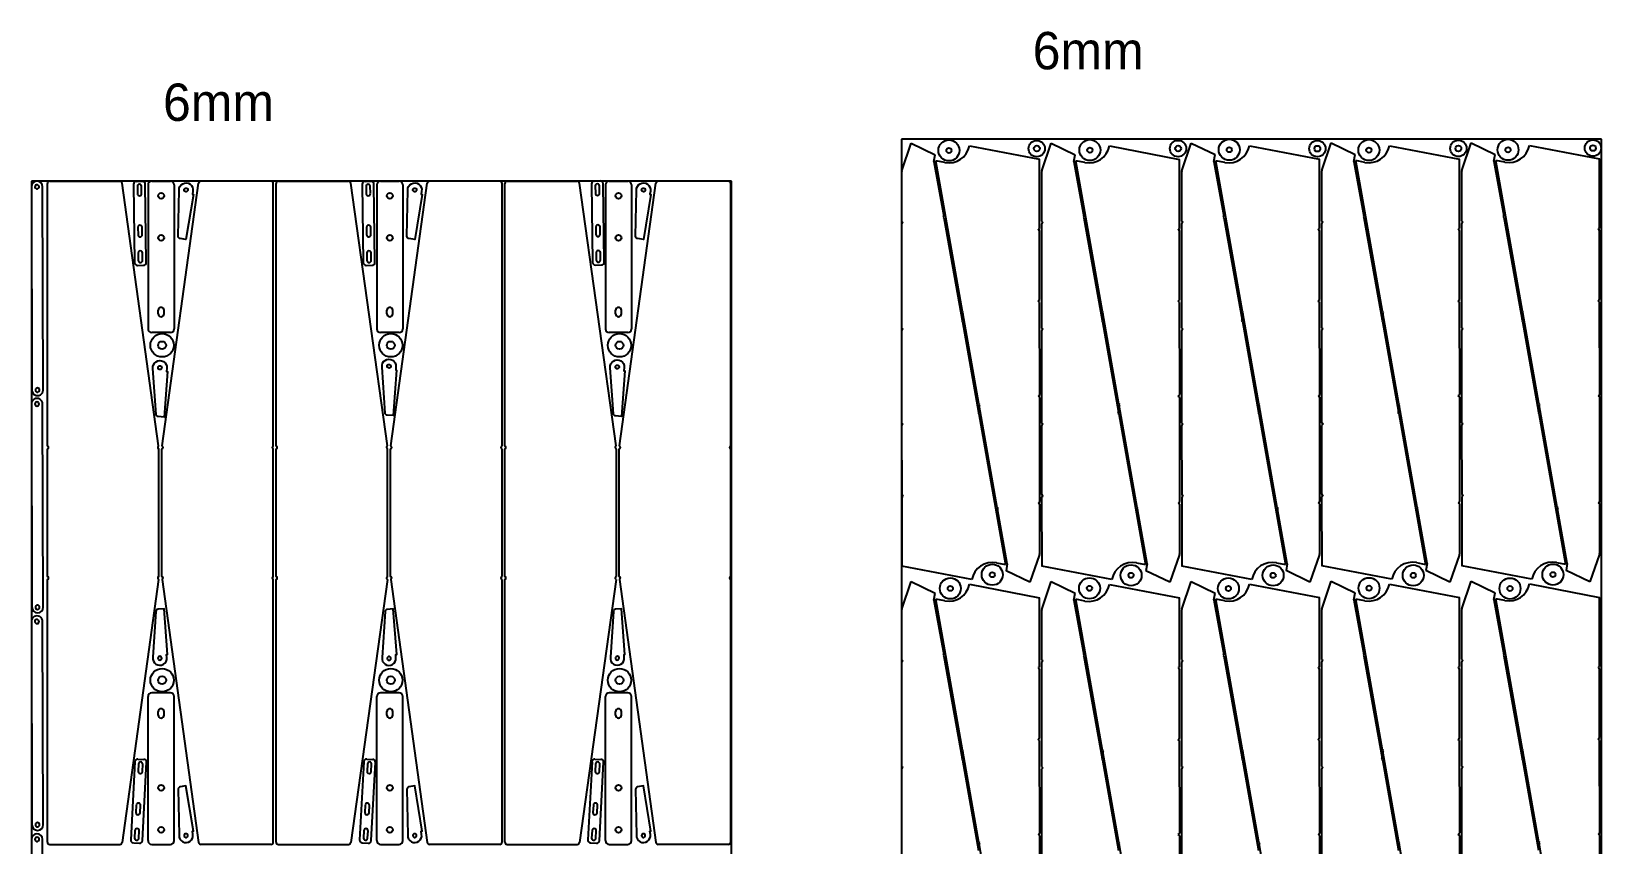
# Model space of a CAD drawing. Header units: millimetres. Extents: x 47861 to 59117, y 10924 to 15324.
# Drawn here: x 53718 to 57082, y 13303 to 15045 of the extents above; entities that cross this region are included whole.
import ezdxf

# ---------------------------------------------------------------- set-up
doc = ezdxf.new("R2010")
doc.units = ezdxf.units.MM
doc.layers.add('ITSOFT_Layer_1', color=61, linetype='Continuous', lineweight=100)
doc.layers.add('SHEET_METAL5', color=7, linetype='Continuous')
doc.layers.add('SHEET_METAL8', color=7, linetype='Continuous')

msp = doc.modelspace()

# ---------------------------------------------------------------- linework, layer by layer
at = {"color": 7}
for p, q in [((57081.8, 14814.3), (55581.8, 14814.3)), ((55581.8, 14814.3), (55581.8, 11014.3)), ((57081.8, 11014.3), (57081.8, 14814.3)), ((53936.6, 14717.7), (53938.8, 14549.7)), ((53942.5, 14723.8), (53955.5, 14724)), ((53944.6, 14713.3), (53944.8, 14697.3)), ((53953.8, 14697.4), (53953.6, 14713.4)), ((53963.8, 14550.1), (53961.6, 14718)), ((54426.5, 14717.8), (54428.7, 14549.8)), ((54432.4, 14723.9), (54445.4, 14724)), ((54434.5, 14713.4), (54434.8, 14697.4)), ((54443.8, 14697.5), (54443.5, 14713.5)), ((54453.7, 14550.1), (54451.5, 14718.1)), ((54917.7, 14718.4), (54919.9, 14550.5)), ((54923.6, 14724.5), (54936.6, 14724.7)), ((54925.7, 14714), (54925.9, 14698)), ((54934.9, 14698.2), (54934.7, 14714.2)), ((54944.9, 14550.8), (54942.7, 14718.8)), ((53945.8, 14625.3), (53946, 14609.3)), ((53955, 14609.4), (53954.8, 14625.4)), ((54435.7, 14625.4), (54435.9, 14609.4)), ((54444.9, 14609.5), (54444.7, 14625.5)), ((54926.9, 14626), (54927.1, 14610.1)), ((54936.1, 14610.2), (54935.9, 14626.2)), ((53946.5, 14570.3), (53946.7, 14554.3)), ((53955.7, 14554.5), (53955.5, 14570.5)), ((54436.4, 14570.4), (54436.6, 14554.4)), ((54445.6, 14554.5), (54445.4, 14570.5)), ((54927.6, 14571.1), (54927.8, 14555.1)), ((54936.8, 14555.2), (54936.6, 14571.2)), ((53944.9, 14543.8), (53957.9, 14544)), ((54434.8, 14543.9), (54447.8, 14544)), ((54926, 14544.5), (54939, 14544.7)), ((53939.4, 13480.6), (53930.4, 13312.9)), ((53945.7, 13486.3), (53958.7, 13485.6)), ((53947.1, 13475.7), (53946.3, 13459.7)), ((53955.3, 13311.5), (53964.4, 13479.3)), ((53955.3, 13459.3), (53956.1, 13475.2)), ((54429.8, 13480.6), (54420.8, 13312.9)), ((54436.2, 13486.3), (54449.1, 13485.6)), ((54437.6, 13475.7), (54436.7, 13459.7)), ((54445.7, 13459.3), (54446.6, 13475.2)), ((54445.8, 13311.5), (54454.8, 13479.3)), ((54918.7, 13480.6), (54909.6, 13312.9)), ((54925, 13486.3), (54938, 13485.6)), ((54926.4, 13475.7), (54925.5, 13459.7)), ((54934.5, 13459.3), (54935.4, 13475.2)), ((54934.6, 13311.5), (54943.6, 13479.3)), ((53942.4, 13387.8), (53941.5, 13371.9)), ((53950.5, 13371.4), (53951.4, 13387.4)), ((54432.9, 13387.8), (54432, 13371.9)), ((54441, 13371.4), (54441.8, 13387.4)), ((54921.7, 13387.8), (54920.8, 13371.9)), ((54929.8, 13371.4), (54930.7, 13387.4)), ((53939.4, 13332.9), (53938.6, 13316.9)), ((53947.6, 13316.5), (53948.4, 13332.4)), ((54429.9, 13332.9), (54429, 13316.9)), ((54438, 13316.5), (54438.9, 13332.4)), ((54918.7, 13332.9), (54917.8, 13316.9)), ((54926.8, 13316.5), (54927.7, 13332.4)), ((53936, 13306.6), (53949, 13305.9)), ((54426.5, 13306.6), (54439.4, 13305.9)), ((54915.3, 13306.6), (54928.3, 13305.9))]:
    msp.add_line(p, q, dxfattribs=at)
at = {"color": 4}
for p, q in [((55582.3, 14746.3), (55602.7, 14805.7)), ((55602.7, 14805.7), (55654.1, 14781)), ((55882.3, 14746.2), (55902.7, 14805.6)), ((55902.7, 14805.6), (55954, 14780.8)), ((56182.2, 14746.5), (56202.6, 14805.9)), ((56202.6, 14805.9), (56254, 14781.1)), ((56482.2, 14746.8), (56502.6, 14806.2)), ((56502.6, 14806.2), (56553.9, 14781.4)), ((56782.1, 14747.1), (56802.5, 14806.4)), ((56802.5, 14806.4), (56853.9, 14781.7)), ((55651.4, 14766.2), (55654.1, 14781)), ((55877.6, 14623.1), (55877.4, 14771.1)), ((55951.3, 14766.1), (55954, 14780.8)), ((56177.5, 14623), (56177.4, 14770.9)), ((56251.3, 14766.4), (56254, 14781.1)), ((56477.5, 14623.3), (56477.3, 14771.2)), ((56551.2, 14766.7), (56553.9, 14781.4)), ((56777.4, 14623.6), (56777.3, 14771.5)), ((56851.2, 14766.9), (56853.9, 14781.7)), ((57077.4, 14623.9), (57077.3, 14771.8)), ((55581.5, 14741.5), (55581.6, 14638.5)), ((55651.4, 14766.2), (55672.2, 14649.1)), ((55674.7, 14764.1), (55655.1, 14767.9)), ((55712.6, 14444.3), (55655.1, 14767.9)), ((55881.5, 14741.3), (55881.6, 14638.3)), ((55951.3, 14766.1), (55972.1, 14648.9)), ((55974.7, 14764), (55955.1, 14767.8)), ((56012.5, 14444.1), (55955.1, 14767.8)), ((56181.4, 14741.6), (56181.5, 14638.6)), ((56251.3, 14766.4), (56272.1, 14649.2)), ((56274.6, 14764.3), (56255, 14768)), ((56312.5, 14444.4), (56255, 14768)), ((56481.4, 14741.9), (56481.5, 14638.9)), ((56551.2, 14766.7), (56572, 14649.5)), ((56574.6, 14764.6), (56555, 14768.3)), ((56612.4, 14444.7), (56555, 14768.3)), ((56781.3, 14742.2), (56781.4, 14639.2)), ((56851.2, 14766.9), (56872, 14649.8)), ((56874.5, 14764.9), (56854.9, 14768.6)), ((56912.4, 14445), (56854.9, 14768.6)), ((55581.6, 14638.5), (55584.6, 14636)), ((55584.6, 14636), (55581.6, 14632.5)), ((55672.2, 14649.1), (55670.9, 14647.4)), ((55670.9, 14647.4), (55672.7, 14646.1)), ((55672.7, 14646.1), (55711.6, 14426.8)), ((55881.6, 14638.3), (55884.5, 14635.8)), ((55884.5, 14635.8), (55881.6, 14632.3)), ((55972.1, 14648.9), (55970.9, 14647.3)), ((55970.9, 14647.3), (55972.6, 14646)), ((55972.6, 14646), (56011.6, 14426.6)), ((56181.5, 14638.6), (56184.5, 14636.1)), ((56184.5, 14636.1), (56181.5, 14632.6)), ((56272.1, 14649.2), (56270.8, 14647.5)), ((56270.8, 14647.5), (56272.6, 14646.3)), ((56272.6, 14646.3), (56311.5, 14426.9)), ((56481.5, 14638.9), (56484.4, 14636.4)), ((56484.4, 14636.4), (56481.5, 14632.9)), ((56572, 14649.5), (56570.8, 14647.8)), ((56570.8, 14647.8), (56572.5, 14646.6)), ((56572.5, 14646.6), (56611.5, 14427.2)), ((56781.4, 14639.2), (56784.4, 14636.7)), ((56784.4, 14636.7), (56781.4, 14633.2)), ((56872, 14649.8), (56870.8, 14648.1)), ((56870.8, 14648.1), (56872.5, 14646.8)), ((56872.5, 14646.8), (56911.4, 14427.5)), ((55581.6, 14632.5), (55581.8, 14409.6)), ((55875.2, 14621.9), (55877.6, 14623.1)), ((55877.6, 14617.1), (55875.2, 14621.9)), ((55877.7, 14470.6), (55877.6, 14617.1)), ((55881.6, 14632.3), (55881.8, 14409.5)), ((56175.1, 14621.8), (56177.5, 14623)), ((56177.5, 14617), (56175.1, 14621.8)), ((56177.7, 14470.4), (56177.5, 14617)), ((56181.5, 14632.6), (56181.7, 14409.8)), ((56475.1, 14622), (56477.5, 14623.3)), ((56477.5, 14617.3), (56475.1, 14622)), ((56477.6, 14470.7), (56477.5, 14617.3)), ((56481.5, 14632.9), (56481.7, 14410.1)), ((56775, 14622.3), (56777.4, 14623.6)), ((56777.5, 14617.6), (56775, 14622.3)), ((56777.6, 14471), (56777.5, 14617.6)), ((56781.4, 14633.2), (56781.7, 14410.3)), ((57075, 14622.6), (57077.4, 14623.9)), ((57077.4, 14617.9), (57075, 14622.6)), ((57077.5, 14471.3), (57077.4, 14617.9)), ((55874.8, 14467.1), (55877.7, 14470.6)), ((55877.7, 14464.6), (55874.8, 14467.1)), ((56174.7, 14466.9), (56177.7, 14470.4)), ((56177.7, 14464.4), (56174.7, 14466.9)), ((56474.7, 14467.2), (56477.6, 14470.7)), ((56477.6, 14464.7), (56474.7, 14467.2)), ((56774.6, 14467.5), (56777.6, 14471)), ((56777.6, 14465), (56774.6, 14467.5)), ((57074.6, 14467.8), (57077.5, 14471.3)), ((57077.6, 14465.3), (57074.6, 14467.8)), ((55714.3, 14443), (55712.6, 14444.3)), ((55713.1, 14441.3), (55714.3, 14443)), ((55747.6, 14246.9), (55713.1, 14441.3)), ((55877.9, 14267.1), (55877.7, 14464.6)), ((56014.3, 14442.9), (56012.5, 14444.1)), ((56013.1, 14441.2), (56014.3, 14442.9)), ((56047.6, 14246.8), (56013.1, 14441.2)), ((56177.9, 14267), (56177.7, 14464.4)), ((56314.2, 14443.2), (56312.5, 14444.4)), ((56313, 14441.5), (56314.2, 14443.2)), ((56347.5, 14247.1), (56313, 14441.5)), ((56477.8, 14267.3), (56477.6, 14464.7)), ((56614.2, 14443.5), (56612.4, 14444.7)), ((56613, 14441.8), (56614.2, 14443.5)), ((56647.5, 14247.4), (56613, 14441.8)), ((56777.8, 14267.6), (56777.6, 14465)), ((56914.1, 14443.8), (56912.4, 14445)), ((56912.9, 14442.1), (56914.1, 14443.8)), ((56947.4, 14247.7), (56912.9, 14442.1)), ((57077.7, 14267.9), (57077.6, 14465.3)), ((55581.8, 14409.6), (55584.8, 14407.1)), ((55584.8, 14407.1), (55581.8, 14403.6)), ((55581.8, 14403.6), (55582, 14206.2)), ((55711.6, 14426.8), (55710.4, 14425.1)), ((55710.4, 14425.1), (55712.2, 14423.8)), ((55712.2, 14423.8), (55746.7, 14229.4)), ((55881.8, 14409.5), (55884.7, 14407)), ((55884.7, 14407), (55881.8, 14403.5)), ((55881.8, 14403.5), (55882, 14206.1)), ((56011.6, 14426.6), (56010.4, 14424.9)), ((56010.4, 14424.9), (56012.1, 14423.7)), ((56012.1, 14423.7), (56046.6, 14229.3)), ((56181.7, 14409.8), (56184.7, 14407.3)), ((56184.7, 14407.3), (56181.7, 14403.8)), ((56181.7, 14403.8), (56181.9, 14206.3)), ((56311.5, 14426.9), (56310.3, 14425.2)), ((56310.3, 14425.2), (56312.1, 14424)), ((56312.1, 14424), (56346.6, 14229.6)), ((56481.7, 14410.1), (56484.7, 14407.6)), ((56484.7, 14407.6), (56481.7, 14404.1)), ((56481.7, 14404.1), (56481.9, 14206.6)), ((56611.5, 14427.2), (56610.3, 14425.5)), ((56610.3, 14425.5), (56612, 14424.3)), ((56612, 14424.3), (56646.5, 14229.9)), ((56781.7, 14410.3), (56784.6, 14407.9)), ((56784.6, 14407.9), (56781.7, 14404.3)), ((56781.7, 14404.3), (56781.8, 14206.9)), ((56911.4, 14427.5), (56910.2, 14425.8)), ((56910.2, 14425.8), (56912, 14424.5)), ((56912, 14424.5), (56946.5, 14230.2)), ((55875, 14263.6), (55877.9, 14267.1)), ((56174.9, 14263.5), (56177.9, 14267)), ((56474.9, 14263.8), (56477.8, 14267.3)), ((56774.8, 14264.1), (56777.8, 14267.6)), ((56777.8, 14261.6), (56774.8, 14264.1)), ((57074.8, 14264.4), (57077.7, 14267.9)), ((57077.7, 14261.9), (57074.8, 14264.4)), ((55749.4, 14245.7), (55747.6, 14246.9)), ((55748.1, 14244), (55749.4, 14245.7)), ((55787.1, 14024.6), (55748.1, 14244)), ((55877.9, 14261.1), (55875, 14263.6)), ((55878.1, 14038.3), (55877.9, 14261.1)), ((56049.3, 14245.5), (56047.6, 14246.8)), ((56048.1, 14243.8), (56049.3, 14245.5)), ((56087, 14024.5), (56048.1, 14243.8)), ((56177.9, 14261), (56174.9, 14263.5)), ((56178.1, 14038.1), (56177.9, 14261)), ((56349.3, 14245.8), (56347.5, 14247.1)), ((56348, 14244.1), (56349.3, 14245.8)), ((56387, 14024.8), (56348, 14244.1)), ((56477.8, 14261.3), (56474.9, 14263.8)), ((56478.1, 14038.4), (56477.8, 14261.3)), ((56649.2, 14246.1), (56647.5, 14247.4)), ((56648, 14244.4), (56649.2, 14246.1)), ((56686.9, 14025.1), (56648, 14244.4)), ((56778, 14038.7), (56777.8, 14261.6)), ((56949.2, 14246.4), (56947.4, 14247.7)), ((56948, 14244.7), (56949.2, 14246.4)), ((56986.9, 14025.4), (56948, 14244.7)), ((57078, 14039), (57077.7, 14261.9)), ((55582, 14206.2), (55585, 14203.7)), ((55585, 14203.7), (55582, 14200.2)), ((55582, 14200.2), (55582.2, 14053.6)), ((55746.7, 14229.4), (55745.4, 14227.7)), ((55745.4, 14227.7), (55747.2, 14226.5)), ((55747.2, 14226.5), (55804.7, 13902.9)), ((55882, 14206.1), (55884.9, 14203.6)), ((55884.9, 14203.6), (55882, 14200.1)), ((55882, 14200.1), (55882.1, 14053.5)), ((56046.6, 14229.3), (56045.4, 14227.6)), ((56045.4, 14227.6), (56047.1, 14226.3)), ((56047.1, 14226.3), (56104.6, 13902.7)), ((56181.9, 14206.3), (56184.9, 14203.9)), ((56184.9, 14203.9), (56181.9, 14200.3)), ((56181.9, 14200.3), (56182.1, 14053.8)), ((56346.6, 14229.6), (56345.4, 14227.9)), ((56345.4, 14227.9), (56347.1, 14226.6)), ((56347.1, 14226.6), (56404.6, 13903)), ((56481.9, 14206.6), (56484.9, 14204.1)), ((56484.9, 14204.1), (56481.9, 14200.6)), ((56481.9, 14200.6), (56482, 14054.1)), ((56646.5, 14229.9), (56645.3, 14228.2)), ((56645.3, 14228.2), (56647.1, 14226.9)), ((56647.1, 14226.9), (56704.5, 13903.3)), ((56781.8, 14206.9), (56784.8, 14204.4)), ((56784.8, 14204.4), (56781.9, 14200.9)), ((56781.9, 14200.9), (56782, 14054.4)), ((56946.5, 14230.2), (56945.3, 14228.5)), ((56945.3, 14228.5), (56947, 14227.2)), ((56947, 14227.2), (57004.5, 13903.6)), ((55582.2, 14053.6), (55584.6, 14048.9)), ((55584.6, 14048.9), (55582.2, 14047.6)), ((55582.2, 14047.6), (55582.3, 13899.7)), ((55875.2, 14034.8), (55878.1, 14038.3)), ((55878.2, 14032.3), (55875.2, 14034.8)), ((55878.3, 13929.3), (55878.2, 14032.3)), ((55882.1, 14053.5), (55884.6, 14048.7)), ((55884.6, 14048.7), (55882.1, 14047.5)), ((55882.1, 14047.5), (55882.3, 13899.5)), ((56175.1, 14034.6), (56178.1, 14038.1)), ((56178.1, 14032.1), (56175.1, 14034.6)), ((56178.2, 13929.2), (56178.1, 14032.1)), ((56182.1, 14053.8), (56184.5, 14049)), ((56184.5, 14049), (56182.1, 14047.8)), ((56182.1, 14047.8), (56182.2, 13899.8)), ((56475.1, 14034.9), (56478.1, 14038.4)), ((56478.1, 14032.4), (56475.1, 14034.9)), ((56478.2, 13929.4), (56478.1, 14032.4)), ((56482, 14054.1), (56484.5, 14049.3)), ((56484.5, 14049.3), (56482, 14048.1)), ((56482, 14048.1), (56482.2, 13900.1)), ((56775.1, 14035.2), (56778, 14038.7)), ((56778, 14032.7), (56775.1, 14035.2)), ((56778.1, 13929.7), (56778, 14032.7)), ((56782, 14054.4), (56784.4, 14049.6)), ((56784.4, 14049.6), (56782, 14048.4)), ((56782, 14048.4), (56782.1, 13900.4)), ((57075, 14035.5), (57078, 14039)), ((57078, 14033), (57075, 14035.5)), ((57078.1, 13930), (57078, 14033)), ((55788.8, 14023.4), (55787.1, 14024.6)), ((55787.6, 14021.7), (55788.8, 14023.4)), ((55808.4, 13904.5), (55787.6, 14021.7)), ((56088.8, 14023.2), (56087, 14024.5)), ((56087.6, 14021.5), (56088.8, 14023.2)), ((56108.4, 13904.4), (56087.6, 14021.5)), ((56388.7, 14023.5), (56387, 14024.8)), ((56387.5, 14021.8), (56388.7, 14023.5)), ((56408.3, 13904.7), (56387.5, 14021.8)), ((56688.7, 14023.8), (56686.9, 14025.1)), ((56687.5, 14022.1), (56688.7, 14023.8)), ((56708.3, 13905), (56687.5, 14022.1)), ((56988.6, 14024.1), (56986.9, 14025.4)), ((56987.4, 14022.4), (56988.6, 14024.1)), ((57008.2, 13905.3), (56987.4, 14022.4)), ((55785.1, 13906.6), (55804.7, 13902.9)), ((55808.4, 13904.5), (55805.7, 13889.8)), ((55877.4, 13924.4), (55857.1, 13865)), ((56085, 13906.5), (56104.6, 13902.7)), ((56108.4, 13904.4), (56105.6, 13889.6)), ((56177.4, 13924.3), (56157, 13864.9)), ((56385, 13906.8), (56404.6, 13903)), ((56408.3, 13904.7), (56405.6, 13889.9)), ((56477.3, 13924.6), (56457, 13865.2)), ((56684.9, 13907), (56704.5, 13903.3)), ((56708.3, 13905), (56705.5, 13890.2)), ((56777.3, 13924.8), (56756.9, 13865.5)), ((56984.9, 13907.3), (57004.5, 13903.6)), ((57008.2, 13905.3), (57005.5, 13890.5)), ((57077.3, 13925.1), (57056.9, 13865.8)), ((55582.3, 13807.1), (55602.7, 13866.5)), ((55602.7, 13866.5), (55654.1, 13841.8)), ((55857.1, 13865), (55805.7, 13889.8)), ((55882.3, 13807), (55902.7, 13866.4)), ((55902.7, 13866.4), (55954, 13841.6)), ((56157, 13864.9), (56105.6, 13889.6)), ((56182.2, 13807.3), (56202.6, 13866.7)), ((56202.6, 13866.7), (56254, 13841.9)), ((56457, 13865.2), (56405.6, 13889.9)), ((56482.2, 13807.6), (56502.6, 13867)), ((56502.6, 13867), (56553.9, 13842.2)), ((56756.9, 13865.5), (56705.5, 13890.2)), ((56782.1, 13807.9), (56802.5, 13867.3)), ((56802.5, 13867.3), (56853.9, 13842.5)), ((57056.9, 13865.8), (57005.5, 13890.5)), ((55651.4, 13827), (55654.1, 13841.8)), ((55651.4, 13827), (55672.2, 13709.9)), ((55674.7, 13825), (55655.1, 13828.7)), ((55712.6, 13505.1), (55655.1, 13828.7)), ((55877.6, 13683.9), (55877.4, 13831.9)), ((55951.3, 13826.9), (55954, 13841.6)), ((55951.3, 13826.9), (55972.1, 13709.7)), ((55974.7, 13824.8), (55955.1, 13828.6)), ((56012.5, 13504.9), (55955.1, 13828.6)), ((56177.5, 13683.8), (56177.4, 13831.7)), ((56251.3, 13827.2), (56254, 13841.9)), ((56251.3, 13827.2), (56272.1, 13710)), ((56274.6, 13825.1), (56255, 13828.9)), ((56312.5, 13505.2), (56255, 13828.9)), ((56477.5, 13684.1), (56477.3, 13832)), ((56551.2, 13827.5), (56553.9, 13842.2)), ((56551.2, 13827.5), (56572, 13710.3)), ((56574.6, 13825.4), (56555, 13829.1)), ((56612.4, 13505.5), (56555, 13829.1)), ((56777.4, 13684.4), (56777.3, 13832.3)), ((56851.2, 13827.8), (56853.9, 13842.5)), ((56851.2, 13827.8), (56872, 13710.6)), ((56874.5, 13825.7), (56854.9, 13829.4)), ((56912.4, 13505.8), (56854.9, 13829.4)), ((57077.4, 13684.7), (57077.3, 13832.6)), ((55581.5, 13802.3), (55581.6, 13699.3)), ((55881.5, 13802.1), (55881.6, 13699.1)), ((56181.4, 13802.4), (56181.5, 13699.4)), ((56481.4, 13802.7), (56481.5, 13699.7)), ((56781.3, 13803), (56781.4, 13700)), ((55581.6, 13699.3), (55584.6, 13696.8)), ((55584.6, 13696.8), (55581.6, 13693.3)), ((55581.6, 13693.3), (55581.8, 13470.4)), ((55672.2, 13709.9), (55670.9, 13708.2)), ((55670.9, 13708.2), (55672.7, 13706.9)), ((55672.7, 13706.9), (55711.6, 13487.6)), ((55881.6, 13699.1), (55884.5, 13696.6)), ((55884.5, 13696.6), (55881.6, 13693.1)), ((55881.6, 13693.1), (55881.8, 13470.3)), ((55972.1, 13709.7), (55970.9, 13708.1)), ((55970.9, 13708.1), (55972.6, 13706.8)), ((55972.6, 13706.8), (56011.6, 13487.4)), ((56181.5, 13699.4), (56184.5, 13696.9)), ((56184.5, 13696.9), (56181.5, 13693.4)), ((56181.5, 13693.4), (56181.7, 13470.6)), ((56272.1, 13710), (56270.8, 13708.3)), ((56270.8, 13708.3), (56272.6, 13707.1)), ((56272.6, 13707.1), (56311.5, 13487.7)), ((56481.5, 13699.7), (56484.4, 13697.2)), ((56484.4, 13697.2), (56481.5, 13693.7)), ((56481.5, 13693.7), (56481.7, 13470.9)), ((56572, 13710.3), (56570.8, 13708.6)), ((56570.8, 13708.6), (56572.5, 13707.4)), ((56572.5, 13707.4), (56611.5, 13488)), ((56781.4, 13700), (56784.4, 13697.5)), ((56784.4, 13697.5), (56781.4, 13694)), ((56781.4, 13694), (56781.7, 13471.1)), ((56872, 13710.6), (56870.8, 13708.9)), ((56870.8, 13708.9), (56872.5, 13707.6)), ((56872.5, 13707.6), (56911.4, 13488.3)), ((55875.2, 13682.7), (55877.6, 13683.9)), ((55877.6, 13677.9), (55875.2, 13682.7)), ((55877.7, 13531.4), (55877.6, 13677.9)), ((56175.1, 13682.6), (56177.5, 13683.8)), ((56177.5, 13677.8), (56175.1, 13682.6)), ((56177.7, 13531.2), (56177.5, 13677.8)), ((56475.1, 13682.9), (56477.5, 13684.1)), ((56477.5, 13678.1), (56475.1, 13682.9)), ((56477.6, 13531.5), (56477.5, 13678.1)), ((56775, 13683.1), (56777.4, 13684.4)), ((56777.5, 13678.4), (56775, 13683.1)), ((56777.6, 13531.8), (56777.5, 13678.4)), ((57075, 13683.4), (57077.4, 13684.7)), ((57077.4, 13678.7), (57075, 13683.4)), ((57077.5, 13532.1), (57077.4, 13678.7)), ((55874.8, 13527.9), (55877.7, 13531.4)), ((55877.7, 13525.4), (55874.8, 13527.9)), ((55877.9, 13327.9), (55877.7, 13525.4)), ((56174.7, 13527.7), (56177.7, 13531.2)), ((56177.7, 13525.2), (56174.7, 13527.7)), ((56177.9, 13327.8), (56177.7, 13525.2)), ((56474.7, 13528), (56477.6, 13531.5)), ((56477.6, 13525.5), (56474.7, 13528)), ((56477.8, 13328.1), (56477.6, 13525.5)), ((56774.6, 13528.3), (56777.6, 13531.8)), ((56777.6, 13525.8), (56774.6, 13528.3)), ((56777.8, 13328.4), (56777.6, 13525.8)), ((57074.6, 13528.6), (57077.5, 13532.1)), ((57077.6, 13526.1), (57074.6, 13528.6)), ((57077.7, 13328.7), (57077.6, 13526.1)), ((55714.3, 13503.8), (55712.6, 13505.1)), ((55713.1, 13502.1), (55714.3, 13503.8)), ((55747.6, 13307.7), (55713.1, 13502.1)), ((56014.3, 13503.7), (56012.5, 13504.9)), ((56013.1, 13502), (56014.3, 13503.7)), ((56047.6, 13307.6), (56013.1, 13502)), ((56314.2, 13504), (56312.5, 13505.2)), ((56313, 13502.3), (56314.2, 13504)), ((56347.5, 13307.9), (56313, 13502.3)), ((56614.2, 13504.3), (56612.4, 13505.5)), ((56613, 13502.6), (56614.2, 13504.3)), ((56647.5, 13308.2), (56613, 13502.6)), ((56914.1, 13504.6), (56912.4, 13505.8)), ((56912.9, 13502.9), (56914.1, 13504.6)), ((56947.4, 13308.5), (56912.9, 13502.9)), ((55581.8, 13470.4), (55584.8, 13467.9)), ((55584.8, 13467.9), (55581.8, 13464.4)), ((55581.8, 13464.4), (55582, 13267)), ((55711.6, 13487.6), (55710.4, 13485.9)), ((55710.4, 13485.9), (55712.2, 13484.6)), ((55712.2, 13484.6), (55746.7, 13290.2)), ((55881.8, 13470.3), (55884.7, 13467.8)), ((55884.7, 13467.8), (55881.8, 13464.3)), ((55881.8, 13464.3), (55882, 13266.9)), ((56011.6, 13487.4), (56010.4, 13485.7)), ((56010.4, 13485.7), (56012.1, 13484.5)), ((56012.1, 13484.5), (56046.6, 13290.1)), ((56181.7, 13470.6), (56184.7, 13468.1)), ((56184.7, 13468.1), (56181.7, 13464.6)), ((56181.7, 13464.6), (56181.9, 13267.1)), ((56311.5, 13487.7), (56310.3, 13486)), ((56310.3, 13486), (56312.1, 13484.8)), ((56312.1, 13484.8), (56346.6, 13290.4)), ((56481.7, 13470.9), (56484.7, 13468.4)), ((56484.7, 13468.4), (56481.7, 13464.9)), ((56481.7, 13464.9), (56481.9, 13267.4)), ((56611.5, 13488), (56610.3, 13486.3)), ((56610.3, 13486.3), (56612, 13485.1)), ((56612, 13485.1), (56646.5, 13290.7)), ((56781.7, 13471.1), (56784.6, 13468.7)), ((56784.6, 13468.7), (56781.7, 13465.1)), ((56781.7, 13465.1), (56781.8, 13267.7)), ((56911.4, 13488.3), (56910.2, 13486.6)), ((56910.2, 13486.6), (56912, 13485.3)), ((56912, 13485.3), (56946.5, 13291)), ((55875, 13324.4), (55877.9, 13327.9)), ((55877.9, 13321.9), (55875, 13324.4)), ((56174.9, 13324.3), (56177.9, 13327.8)), ((56177.9, 13321.8), (56174.9, 13324.3)), ((56474.9, 13324.6), (56477.8, 13328.1)), ((56477.8, 13322.1), (56474.9, 13324.6)), ((56478.1, 13099.2), (56477.8, 13322.1)), ((56774.8, 13324.9), (56777.8, 13328.4)), ((56777.8, 13322.4), (56774.8, 13324.9)), ((56778, 13099.5), (56777.8, 13322.4)), ((57074.8, 13325.2), (57077.7, 13328.7)), ((57077.7, 13322.7), (57074.8, 13325.2)), ((57078, 13099.8), (57077.7, 13322.7)), ((55749.4, 13306.5), (55747.6, 13307.7)), ((55748.1, 13304.8), (55749.4, 13306.5)), ((55787.1, 13085.4), (55748.1, 13304.8)), ((55878.1, 13099.1), (55877.9, 13321.9)), ((56049.3, 13306.3), (56047.6, 13307.6)), ((56048.1, 13304.6), (56049.3, 13306.3)), ((56087, 13085.3), (56048.1, 13304.6)), ((56178.1, 13099), (56177.9, 13321.8)), ((56349.3, 13306.6), (56347.5, 13307.9)), ((56348, 13304.9), (56349.3, 13306.6)), ((56387, 13085.6), (56348, 13304.9)), ((56649.2, 13306.9), (56647.5, 13308.2)), ((56648, 13305.2), (56649.2, 13306.9)), ((56686.9, 13085.9), (56648, 13305.2)), ((56949.2, 13307.2), (56947.4, 13308.5)), ((56948, 13305.5), (56949.2, 13307.2)), ((56986.9, 13086.2), (56948, 13305.5))]:
    msp.add_line(p, q, dxfattribs=at)
for p, q in [((55727.4, 14799.9), (55877.4, 14771.1)), ((56027.3, 14799.7), (56177.4, 14770.9)), ((56327.3, 14800), (56477.3, 14771.2)), ((56627.2, 14800.3), (56777.3, 14771.5)), ((56927.2, 14800.6), (57077.3, 14771.8)), ((54023.4, 14716.2), (54023.4, 14407.8)), ((54513.4, 14716.2), (54513.4, 14407.8)), ((55003.4, 14716.2), (55003.4, 14407.8)), ((54015.4, 14399.8), (53975.5, 14399.8)), ((54505.4, 14399.8), (54465.5, 14399.8)), ((54995.4, 14399.8), (54955.5, 14399.8)), ((55732.4, 13870.9), (55582.3, 13899.7)), ((56032.4, 13870.7), (55882.3, 13899.5)), ((56332.3, 13871), (56182.2, 13899.8)), ((56632.3, 13871.3), (56482.2, 13900.1)), ((56932.2, 13871.6), (56782.1, 13900.4)), ((55727.4, 13860.7), (55877.4, 13831.9)), ((56027.3, 13860.5), (56177.4, 13831.7)), ((56327.3, 13860.8), (56477.3, 13832)), ((56627.2, 13861.1), (56777.3, 13832.3)), ((56927.2, 13861.4), (57077.3, 13832.6)), ((54015.4, 13628), (53975.5, 13628)), ((54505.4, 13628), (54465.5, 13628)), ((54995.4, 13628), (54955.5, 13628)), ((54023.4, 13311.5), (54023.4, 13620)), ((54513.4, 13311.5), (54513.4, 13620)), ((55003.4, 13311.5), (55003.4, 13620))]:
    msp.add_line(p, q)
at = {"color": 2}
for p, q in [((55217.9, 14724.3), (53717.9, 14724.3)), ((53717.9, 14724.3), (53717.9, 10924.3)), ((55217.9, 10924.3), (55217.9, 14724.3))]:
    msp.add_line(p, q, dxfattribs=at)
at = {"color": 6}
for p, q in [((53989.2, 14440.2), (53989.2, 14447.7)), ((54001.7, 14440.2), (54001.7, 14447.7)), ((54479.2, 14440.2), (54479.2, 14447.7)), ((54491.7, 14440.2), (54491.7, 14447.7)), ((54969.2, 14440.2), (54969.2, 14447.7)), ((54981.7, 14440.2), (54981.7, 14447.7)), ((53989.2, 13580.3), (53989.2, 13587.8)), ((54001.7, 13580.3), (54001.7, 13587.8)), ((54479.2, 13580.3), (54479.2, 13587.8)), ((54491.7, 13580.3), (54491.7, 13587.8)), ((54969.2, 13580.3), (54969.2, 13587.8)), ((54981.7, 13580.3), (54981.7, 13587.8))]:
    msp.add_line(p, q, dxfattribs=at)
at = {"color": 7}
for centre, radius in [((55683.4, 14790.1), 22.5), ((55871.6, 14794.1), 17.5), ((55985.4, 14790.8), 22.5), ((56174.4, 14794.2), 17.5), ((56284, 14791.6), 22.5), ((56472.8, 14793.9), 17.5), ((56583.2, 14790.8), 22.5), ((56774.9, 14794.4), 17.5), ((56881.3, 14791.5), 22.5), ((57063.3, 14795.2), 17.5), ((55683.4, 14790.1), 5.5), ((55871.6, 14794.1), 6.25), ((55985.4, 14790.8), 5.5), ((56174.4, 14794.2), 6.25), ((56284, 14791.6), 5.5), ((56472.8, 14793.9), 6.25), ((56583.2, 14790.8), 5.5), ((56774.9, 14794.4), 6.25), ((56881.3, 14791.5), 5.5), ((57063.3, 14795.2), 6.25), ((55776.3, 13881.2), 22.5), ((56073.7, 13879.9), 22.5), ((56378, 13879.8), 22.5), ((56678.2, 13879.8), 22.5), ((56977.5, 13881.4), 22.5), ((55686.4, 13851.8), 22.5), ((55776.3, 13881.2), 5.5), ((55984.6, 13852), 22.5), ((56073.7, 13879.9), 5.5), ((56282.2, 13851.7), 22.5), ((56378, 13879.8), 5.5), ((56583.5, 13852.3), 22.5), ((56678.2, 13879.8), 5.5), ((56885.5, 13851.6), 22.5), ((56977.5, 13881.4), 5.5), ((55686.4, 13851.8), 5.5), ((55984.6, 13852), 5.5), ((56282.2, 13851.7), 5.5), ((56583.5, 13852.3), 5.5), ((56885.5, 13851.6), 5.5)]:
    msp.add_circle(centre, radius, dxfattribs=at)
for centre in [(53995.5, 14692.9), (54485.5, 14692.9), (54975.5, 14692.9), (53995.5, 14602.9), (54485.5, 14602.9), (54975.5, 14602.9), (53995.5, 13424.8), (54485.5, 13424.8), (54975.5, 13424.8), (53995.5, 13334.8), (54485.5, 13334.8), (54975.5, 13334.8)]:
    msp.add_circle(centre, 6.3)
at = {"color": 3}
for centre, radius in [((53997.6, 14372.6), 25), ((53997.6, 14372.6), 8.5), ((54487.6, 14372.6), 25), ((54487.6, 14372.6), 8.5), ((54977.6, 14372.6), 25), ((54977.6, 14372.6), 8.5), ((53997.6, 13655.2), 25), ((53997.6, 13655.2), 8.5), ((54487.6, 13655.2), 25), ((54487.6, 13655.2), 8.5), ((54977.6, 13655.2), 25), ((54977.6, 13655.2), 8.5)]:
    msp.add_circle(centre, radius, dxfattribs=at)
at = {"color": 4}
for centre, radius, start, end in [((55683.2, 14808.3), 45, 259.146, 349.1368), ((55983.1, 14808.2), 45, 259.146, 349.1368), ((56283.1, 14808.5), 45, 259.146, 349.1368), ((56583, 14808.8), 45, 259.146, 349.1368), ((56883, 14809.1), 45, 259.146, 349.1368), ((55596.5, 14741.5), 15, 161.0553, 180.0553), ((55896.5, 14741.3), 15, 161.0553, 180.0553), ((56196.4, 14741.6), 15, 161.0553, 180.0553), ((56496.4, 14741.9), 15, 161.0553, 180.0553), ((56796.3, 14742.2), 15, 161.0553, 180.0553), ((55863.3, 13929.3), 15, 341.0553, 0.0553), ((56163.2, 13929.1), 15, 341.0553, 0.0553), ((56463.2, 13929.4), 15, 341.0553, 0.0553), ((56763.1, 13929.7), 15, 341.0553, 0.0553), ((57063.1, 13930), 15, 341.0553, 0.0553), ((55776.6, 13862.4), 45, 79.146, 169.1368), ((56076.6, 13862.3), 45, 79.146, 169.1368), ((56376.5, 13862.6), 45, 79.146, 169.1368), ((56676.5, 13862.8), 45, 79.146, 169.1368), ((56976.4, 13863.1), 45, 79.146, 169.1368), ((55683.2, 13869.2), 45, 259.146, 349.1368), ((55983.1, 13869), 45, 259.146, 349.1368), ((56283.1, 13869.3), 45, 259.146, 349.1368), ((56583, 13869.6), 45, 259.146, 349.1368), ((56883, 13869.9), 45, 259.146, 349.1368), ((55596.5, 13802.3), 15, 161.0553, 180.0553), ((55896.5, 13802.1), 15, 161.0553, 180.0553), ((56196.4, 13802.4), 15, 161.0553, 180.0553), ((56496.4, 13802.7), 15, 161.0553, 180.0553), ((56796.3, 13803), 15, 161.0553, 180.0553)]:
    msp.add_arc(centre, radius, start, end, dxfattribs=at)
at = {"color": 7}
for centre, radius, start, end in [((53942.6, 14717.8), 6, 90.756, 180.756), ((53949.1, 14713.4), 4.5, 0.756, 180.756), ((53955.6, 14718), 6, 0.756, 90.756), ((54432.5, 14717.9), 6, 90.756, 180.756), ((54439, 14713.4), 4.5, 0.756, 180.756), ((54445.5, 14718), 6, 0.756, 90.756), ((54923.7, 14718.5), 6, 90.756, 180.756), ((54930.2, 14714.1), 4.5, 0.756, 180.756), ((54936.7, 14718.7), 6, 0.756, 90.756), ((53949.3, 14697.4), 4.5, 180.756, 0.756), ((54439.3, 14697.4), 4.5, 180.756, 0.756), ((54930.4, 14698.1), 4.5, 180.756, 0.756), ((53950.3, 14625.4), 4.5, 0.756, 180.756), ((53950.5, 14609.4), 4.5, 180.756, 0.756), ((54440.2, 14625.4), 4.5, 0.756, 180.756), ((54440.4, 14609.5), 4.5, 180.756, 0.756), ((54931.4, 14626.1), 4.5, 0.756, 180.756), ((54931.6, 14610.1), 4.5, 180.756, 0.756), ((53951, 14570.4), 4.5, 0.756, 180.756), ((54440.9, 14570.5), 4.5, 0.756, 180.756), ((54932.1, 14571.1), 4.5, 0.756, 180.756), ((53944.8, 14549.8), 6, 180.756, 270.756), ((53951.2, 14554.4), 4.5, 180.756, 0.756), ((53957.8, 14550), 6, 270.756, 0.756), ((54434.7, 14549.9), 6, 180.756, 270.756), ((54441.1, 14554.5), 4.5, 180.756, 0.756), ((54447.7, 14550), 6, 270.756, 0.756), ((54925.9, 14550.5), 6, 180.756, 270.756), ((54932.3, 14555.1), 4.5, 180.756, 0.756), ((54938.9, 14550.7), 6, 270.756, 0.756), ((53945.4, 13480.3), 6, 86.9141, 176.9141), ((53950.8, 13459.5), 4.5, 176.9141, 356.9141), ((53951.6, 13475.5), 4.5, 356.9141, 176.9141), ((53958.4, 13479.6), 6, 356.9141, 86.9141), ((54435.8, 13480.3), 6, 86.9141, 176.9141), ((54441.2, 13459.5), 4.5, 176.9141, 356.9141), ((54442.1, 13475.5), 4.5, 356.9141, 176.9141), ((54448.8, 13479.6), 6, 356.9141, 86.9141), ((54924.6, 13480.3), 6, 86.9141, 176.9141), ((54930, 13459.5), 4.5, 176.9141, 356.9141), ((54930.9, 13475.5), 4.5, 356.9141, 176.9141), ((54937.6, 13479.6), 6, 356.9141, 86.9141), ((53946.9, 13387.6), 4.5, 356.9141, 176.9141), ((54437.3, 13387.6), 4.5, 356.9141, 176.9141), ((54926.2, 13387.6), 4.5, 356.9141, 176.9141), ((53946, 13371.6), 4.5, 176.9141, 356.9141), ((54436.5, 13371.6), 4.5, 176.9141, 356.9141), ((54925.3, 13371.6), 4.5, 176.9141, 356.9141), ((53943.9, 13332.7), 4.5, 356.9141, 176.9141), ((54434.4, 13332.7), 4.5, 356.9141, 176.9141), ((54923.2, 13332.7), 4.5, 356.9141, 176.9141), ((53936.3, 13312.6), 6, 176.9141, 266.9141), ((53943.1, 13316.7), 4.5, 176.9141, 356.9141), ((53949.3, 13311.9), 6, 266.9141, 356.9141), ((54426.8, 13312.6), 6, 176.9141, 266.9141), ((54433.5, 13316.7), 4.5, 176.9141, 356.9141), ((54439.8, 13311.9), 6, 266.9141, 356.9141), ((54915.6, 13312.6), 6, 176.9141, 266.9141), ((54922.3, 13316.7), 4.5, 176.9141, 356.9141), ((54928.6, 13311.9), 6, 266.9141, 356.9141)]:
    msp.add_arc(centre, radius, start, end, dxfattribs=at)
for centre, radius, start, end in [((54015.4, 14716.2), 8, 0, 90), ((54505.4, 14716.2), 8, 0, 90), ((54995.4, 14716.2), 8, 0, 90), ((53995.5, 14447.7), 6.25, 0, 180), ((53995.5, 14440.2), 6.25, 180, 0), ((54485.5, 14447.7), 6.25, 0, 180), ((54485.5, 14440.2), 6.25, 180, 0), ((54975.5, 14447.7), 6.25, 0, 180), ((54975.5, 14440.2), 6.25, 180, 0), ((53975.5, 14407.8), 8, 180, 270), ((54015.4, 14407.8), 8, 270, 0), ((54465.5, 14407.8), 8, 180, 270), ((54505.4, 14407.8), 8, 270, 0), ((54955.5, 14407.8), 8, 180, 270), ((54995.4, 14407.8), 8, 270, 0), ((53752.9, 14157.1), 1, 180, 253.3985), ((53752.9, 14150.4), 1, 106.6015, 180), ((53751.9, 14153.7), 2.5, 286.6015, 73.3985), ((53990.7, 14153.7), 2.5, 115.3392, 256.8172), ((53989.2, 14156.9), 1, 295.3392, 8.2901), ((53989.9, 14150.3), 1, 0, 76.8172), ((53997.9, 14150.3), 1, 103.1828, 180), ((53998.6, 14156.9), 1, 171.7099, 244.6608), ((53997.1, 14153.7), 2.5, 283.1828, 64.6608), ((54235.9, 14153.7), 2.5, 106.6015, 253.3985), ((54234.9, 14157.1), 1, 286.6015, 0), ((54234.9, 14150.4), 1, 0, 73.3985), ((54242.9, 14157.1), 1, 180, 253.3985), ((54242.9, 14150.4), 1, 106.6015, 180), ((54241.9, 14153.7), 2.5, 286.6015, 73.3985), ((54480.7, 14153.7), 2.5, 115.3392, 256.8172), ((54479.2, 14156.9), 1, 295.3392, 8.2901), ((54479.9, 14150.3), 1, 0, 76.8172), ((54487.9, 14150.3), 1, 103.1828, 180), ((54488.6, 14156.9), 1, 171.7099, 244.6608), ((54487.1, 14153.7), 2.5, 283.1828, 64.6608), ((54725.9, 14153.7), 2.5, 106.6015, 253.3985), ((54724.9, 14157.1), 1, 286.6015, 0), ((54724.9, 14150.4), 1, 0, 73.3985), ((54732.9, 14157.1), 1, 180, 253.3985), ((54732.9, 14150.4), 1, 106.6015, 180), ((54731.9, 14153.7), 2.5, 286.6015, 73.3985), ((54970.7, 14153.7), 2.5, 115.3392, 256.8172), ((54969.2, 14156.9), 1, 295.3392, 8.2901), ((54969.9, 14150.3), 1, 0, 76.8172), ((54977.9, 14150.3), 1, 103.1828, 180), ((54978.6, 14156.9), 1, 171.7099, 244.6608), ((54977.1, 14153.7), 2.5, 283.1828, 64.6608), ((55215.9, 14153.7), 2.5, 106.6015, 253.3985), ((55214.9, 14157.1), 1, 286.6015, 0), ((55214.9, 14150.4), 1, 0, 73.3985), ((53752.9, 13877.4), 1, 180, 253.3985), ((53752.9, 13870.7), 1, 106.6015, 180), ((53751.9, 13874.1), 2.5, 286.6015, 73.3985), ((53990.7, 13874.1), 2.5, 103.1828, 244.6608), ((53989.2, 13870.9), 1, 351.7099, 64.6608), ((53989.9, 13877.5), 1, 283.1828, 0), ((53997.9, 13877.5), 1, 180, 256.8172), ((53998.6, 13870.9), 1, 115.3392, 188.2901), ((53997.1, 13874.1), 2.5, 295.3392, 76.8172), ((54235.9, 13874.1), 2.5, 106.6015, 253.3985), ((54234.9, 13877.4), 1, 286.6015, 0), ((54234.9, 13870.7), 1, 0, 73.3985), ((54242.9, 13877.4), 1, 180, 253.3985), ((54242.9, 13870.7), 1, 106.6015, 180), ((54241.9, 13874.1), 2.5, 286.6015, 73.3985), ((54480.7, 13874.1), 2.5, 103.1828, 244.6608), ((54479.2, 13870.9), 1, 351.7099, 64.6608), ((54479.9, 13877.5), 1, 283.1828, 0), ((54487.9, 13877.5), 1, 180, 256.8172), ((54488.6, 13870.9), 1, 115.3392, 188.2901), ((54487.1, 13874.1), 2.5, 295.3392, 76.8172), ((54725.9, 13874.1), 2.5, 106.6015, 253.3985), ((54724.9, 13877.4), 1, 286.6015, 0), ((54724.9, 13870.7), 1, 0, 73.3985), ((54732.9, 13877.4), 1, 180, 253.3985), ((54732.9, 13870.7), 1, 106.6015, 180), ((54731.9, 13874.1), 2.5, 286.6015, 73.3985), ((54970.7, 13874.1), 2.5, 103.1828, 244.6608), ((54969.2, 13870.9), 1, 351.7099, 64.6608), ((54969.9, 13877.5), 1, 283.1828, 0), ((54977.9, 13877.5), 1, 180, 256.8172), ((54978.6, 13870.9), 1, 115.3392, 188.2901), ((54977.1, 13874.1), 2.5, 295.3392, 76.8172), ((55215.9, 13874.1), 2.5, 106.6015, 253.3985), ((55214.9, 13877.4), 1, 286.6015, 0), ((55214.9, 13870.7), 1, 0, 73.3985), ((53975.5, 13620), 8, 90, 180), ((54015.4, 13620), 8, 0, 90), ((54465.5, 13620), 8, 90, 180), ((54505.4, 13620), 8, 0, 90), ((54955.5, 13620), 8, 90, 180), ((54995.4, 13620), 8, 0, 90), ((53995.5, 13587.8), 6.25, 0, 180), ((54485.5, 13587.8), 6.25, 0, 180), ((54975.5, 13587.8), 6.25, 0, 180), ((53995.5, 13580.3), 6.25, 180, 0), ((54485.5, 13580.3), 6.25, 180, 0), ((54975.5, 13580.3), 6.25, 180, 0), ((54015.4, 13311.5), 8, 270, 0), ((54505.4, 13311.5), 8, 270, 0), ((54995.4, 13311.5), 8, 270, 0)]:
    msp.add_arc(centre, radius, start, end)
at = {"layer": 'ITSOFT_Layer_1', "color": 7, "linetype": 'ByBlock', "lineweight": -2}
for points in [[(53742.7, 14276.8), (53741.6, 14712.3, 1), (53717.6, 14712.2), (53718.7, 14276.7, 1), (53742.7, 14276.8)], [(53732.9, 14715.3, 1), (53726.4, 14709.1, 1), (53732.9, 14715.3)], [(53733.9, 14279.9, 1), (53727.4, 14273.7, 1), (53733.9, 14279.9)], [(53742.7, 13811.5), (53741.6, 14247, 1), (53717.6, 14246.9), (53718.7, 13811.4, 1), (53742.7, 13811.5)], [(53732.9, 14250, 1), (53726.4, 14243.8, 1), (53732.9, 14250)], [(53733.9, 13814.6, 1), (53727.4, 13808.3, 1), (53733.9, 13814.6)], [(53742.7, 13345.5), (53741.6, 13781, 1), (53717.6, 13780.9), (53718.7, 13345.4, 1), (53742.7, 13345.5)], [(53732.9, 13784.1, 1), (53726.4, 13777.8, 1), (53732.9, 13784.1)], [(53742.7, 12878.8), (53741.6, 13314.3, 1), (53717.6, 13314.2), (53718.7, 12878.8, 1), (53742.7, 12878.8)], [(53733.9, 13348.6, 1), (53727.4, 13342.4, 1), (53733.9, 13348.6)], [(53732.9, 13317.4, 1), (53726.4, 13311.2, 1), (53732.9, 13317.4)]]:
    msp.add_lwpolyline(points, format="xyb", dxfattribs=at)
at = {"layer": 'ITSOFT_Layer_1', "color": 3, "linetype": 'ByBlock', "lineweight": -3}
for points in [[(54033.9, 14704.9, -1.10611), (54063.7, 14703.1), (54062.6, 14696.2), (54064.6, 14695.9), (54048.8, 14599.1), (54036.3, 14601.2, -0.372894), (54032.1, 14606.2), (54033.9, 14704.9)], [(54046.1, 14708.4, -1), (54051.6, 14702.6, -1), (54046.1, 14708.4)], [(54523.9, 14704.9, -1.10611), (54553.7, 14703.1), (54552.6, 14696.2), (54554.6, 14695.9), (54538.8, 14599.1), (54526.3, 14601.2, -0.372894), (54522.1, 14606.2), (54523.9, 14704.9)], [(54536.1, 14708.4, -1), (54541.6, 14702.6, -1), (54536.1, 14708.4)], [(55013.9, 14704.9, -1.10611), (55043.7, 14703.1), (55042.6, 14696.2), (55044.6, 14695.9), (55028.8, 14599.1), (55016.3, 14601.2, -0.372894), (55012.1, 14606.2), (55013.9, 14704.9)], [(55026.1, 14708.4, -1), (55031.6, 14702.6, -1), (55026.1, 14708.4)], [(53978, 14322.9, -1.10611), (54007.9, 14323.6), (54007.3, 14316.7), (54009.3, 14316.5), (54001.8, 14218.8), (53989.2, 14219.8, -0.372894), (53984.6, 14224.4), (53978, 14322.9)], [(54468.8, 14326, -1.10611), (54498.6, 14326.7), (54498.1, 14319.8), (54500.1, 14319.6), (54492.6, 14221.9), (54480, 14222.8, -0.372894), (54475.3, 14227.5), (54468.8, 14326)], [(54480.7, 14330.5, -1), (54486.7, 14325.2, -1), (54480.7, 14330.5)], [(54957.9, 14324.5, -1.10611), (54987.8, 14325.2), (54987.2, 14318.2), (54989.2, 14318.1), (54981.7, 14220.3), (54969.1, 14221.3, -0.372894), (54964.5, 14226), (54957.9, 14324.5)], [(53989.9, 14327.4, -1), (53995.9, 14322.1, -1), (53989.9, 14327.4)], [(54969.8, 14329, -1), (54975.8, 14323.7, -1), (54969.8, 14329)], [(53977.9, 13704.2, 1.10611), (54007.8, 13703.4), (54007.2, 13710.4), (54009.2, 13710.5), (54001.7, 13808.3), (53989.1, 13807.3, 0.372894), (53984.5, 13802.7), (53977.9, 13704.2)], [(54468.9, 13703.7, 1.10611), (54498.7, 13703), (54498.2, 13710), (54500.2, 13710.1), (54492.6, 13807.9), (54480, 13806.9, 0.372894), (54475.4, 13802.2), (54468.9, 13703.7)], [(54958, 13704.2, 1.10611), (54987.9, 13703.5), (54987.3, 13710.5), (54989.3, 13710.6), (54981.8, 13808.4), (54969.2, 13807.4, 0.372894), (54964.6, 13802.7), (54958, 13704.2)], [(53989.8, 13699.6, 1), (53995.8, 13705, 1), (53989.8, 13699.6)], [(54480.8, 13699.2, 1), (54486.7, 13704.6, 1), (54480.8, 13699.2)], [(54969.9, 13699.7, 1), (54975.9, 13705, 1), (54969.9, 13699.7)], [(54033.9, 13322.9, 1.10611), (54063.7, 13324.7), (54062.6, 13331.6), (54064.6, 13331.9), (54048.8, 13428.6), (54036.3, 13426.6, 0.372894), (54032.1, 13421.6), (54033.9, 13322.9)], [(54523.9, 13322.9, 1.10611), (54553.7, 13324.7), (54552.6, 13331.6), (54554.6, 13331.9), (54538.8, 13428.6), (54526.3, 13426.6, 0.372894), (54522.1, 13421.6), (54523.9, 13322.9)], [(55013.9, 13322.9, 1.10611), (55043.7, 13324.7), (55042.6, 13331.6), (55044.6, 13331.9), (55028.8, 13428.6), (55016.3, 13426.6, 0.372894), (55012.1, 13421.6), (55013.9, 13322.9)], [(54046.1, 13319.4, 1), (54051.6, 13325.2, 1), (54046.1, 13319.4)], [(54536.1, 13319.4, 1), (54541.6, 13325.2, 1), (54536.1, 13319.4)], [(55026.1, 13319.4, 1), (55031.6, 13325.2, 1), (55026.1, 13319.4)]]:
    msp.add_lwpolyline(points, format="xyb", dxfattribs=at)
at = {"layer": 'SHEET_METAL5', "linetype": 'Continuous'}
for p, q in [((53751.9, 14157.1), (53751.9, 14719.2)), ((53756.9, 14724.2), (53907.1, 14724.2)), ((53990.2, 14157), (53912, 14719.9)), ((53997.6, 14157), (54075.8, 14719.9)), ((54230.9, 14724.2), (54080.7, 14724.2)), ((54235.9, 14157.1), (54235.9, 14719.2)), ((54241.9, 14157.1), (54241.9, 14719.2)), ((54246.9, 14724.2), (54397.1, 14724.2)), ((54480.2, 14157), (54402, 14719.9)), ((54487.6, 14157), (54565.8, 14719.9)), ((54720.9, 14724.2), (54570.7, 14724.2)), ((54725.9, 14157.1), (54725.9, 14719.2)), ((54731.9, 14157.1), (54731.9, 14719.2)), ((54736.9, 14724.2), (54887.1, 14724.2)), ((54970.2, 14157), (54892, 14719.9)), ((54977.6, 14157), (55055.8, 14719.9)), ((55210.9, 14724.2), (55060.7, 14724.2)), ((55215.9, 14157.1), (55215.9, 14719.2)), ((53751.9, 13877.4), (53751.9, 14150.4)), ((53990.9, 13877.5), (53990.9, 14150.3)), ((53996.9, 13877.5), (53996.9, 14150.3)), ((54235.9, 13877.4), (54235.9, 14150.4)), ((54241.9, 13877.4), (54241.9, 14150.4)), ((54480.9, 13877.5), (54480.9, 14150.3)), ((54486.9, 13877.5), (54486.9, 14150.3)), ((54725.9, 13877.4), (54725.9, 14150.4)), ((54731.9, 13877.4), (54731.9, 14150.4)), ((54970.9, 13877.5), (54970.9, 14150.3)), ((54976.9, 13877.5), (54976.9, 14150.3)), ((55215.9, 13877.4), (55215.9, 14150.4)), ((53751.9, 13308.5), (53751.9, 13870.7)), ((53990.2, 13870.8), (53912, 13307.8)), ((53997.6, 13870.8), (54075.8, 13307.8)), ((54235.9, 13308.5), (54235.9, 13870.7)), ((54241.9, 13308.5), (54241.9, 13870.7)), ((54480.2, 13870.8), (54402, 13307.8)), ((54487.6, 13870.8), (54565.8, 13307.8)), ((54725.9, 13308.5), (54725.9, 13870.7)), ((54731.9, 13308.5), (54731.9, 13870.7)), ((54970.2, 13870.8), (54892, 13307.8)), ((54977.6, 13870.8), (55055.8, 13307.8)), ((55215.9, 13308.5), (55215.9, 13870.7)), ((53756.9, 13303.5), (53907.1, 13303.5)), ((54230.9, 13303.5), (54080.7, 13303.5)), ((54246.9, 13303.5), (54397.1, 13303.5)), ((54720.9, 13303.5), (54570.7, 13303.5)), ((54736.9, 13303.5), (54887.1, 13303.5)), ((55210.9, 13303.5), (55060.7, 13303.5))]:
    msp.add_line(p, q, dxfattribs=at)
for centre, start, end in [((53756.9, 14719.2), 90, 180), ((53907.1, 14719.2), 7.9067, 90), ((54080.7, 14719.2), 90, 172.0933), ((54230.9, 14719.2), 0, 90), ((54246.9, 14719.2), 90, 180), ((54397.1, 14719.2), 7.9067, 90), ((54570.7, 14719.2), 90, 172.0933), ((54720.9, 14719.2), 0, 90), ((54736.9, 14719.2), 90, 180), ((54887.1, 14719.2), 7.9067, 90), ((55060.7, 14719.2), 90, 172.0933), ((55210.9, 14719.2), 0, 90), ((53756.9, 13308.5), 180, 270), ((53907.1, 13308.5), 270, 352.0933), ((54080.7, 13308.5), 187.9067, 270), ((54230.9, 13308.5), 270, 0), ((54246.9, 13308.5), 180, 270), ((54397.1, 13308.5), 270, 352.0933), ((54570.7, 13308.5), 187.9067, 270), ((54720.9, 13308.5), 270, 0), ((54736.9, 13308.5), 180, 270), ((54887.1, 13308.5), 270, 352.0933), ((55060.7, 13308.5), 187.9067, 270), ((55210.9, 13308.5), 270, 0)]:
    msp.add_arc(centre, 5, start, end, dxfattribs=at)
at = {"layer": 'SHEET_METAL8', "linetype": 'Continuous'}
for p, q in [((53967.5, 14716.2), (53967.5, 14407.8)), ((53975.5, 14724.2), (54015.4, 14724.2)), ((54457.5, 14716.2), (54457.5, 14407.8)), ((54465.5, 14724.2), (54505.4, 14724.2)), ((54947.5, 14716.2), (54947.5, 14407.8)), ((54955.5, 14724.2), (54995.4, 14724.2)), ((53967.5, 13311.5), (53967.5, 13620)), ((54457.5, 13311.5), (54457.5, 13620)), ((54947.5, 13311.5), (54947.5, 13620)), ((53975.5, 13303.5), (54015.4, 13303.5)), ((54465.5, 13303.5), (54505.4, 13303.5)), ((54955.5, 13303.5), (54995.4, 13303.5))]:
    msp.add_line(p, q, dxfattribs=at)
for centre, start, end in [((53975.5, 14716.2), 90, 180), ((54465.5, 14716.2), 90, 180), ((54955.5, 14716.2), 90, 180), ((53975.5, 13311.5), 180, 270), ((54465.5, 13311.5), 180, 270), ((54955.5, 13311.5), 180, 270)]:
    msp.add_arc(centre, 8, start, end, dxfattribs=at)

# ---------------------------------------------------------------- texts
at = {"color": 2, "char_height": 80, "width": 1091.346, "attachment_point": 1}
for insert in [(55862.9, 15043.9), (53999.6, 14933.4)]:
    msp.add_mtext('6mm ', dxfattribs=dict(at, insert=insert))

doc.saveas('drawing.dxf')
